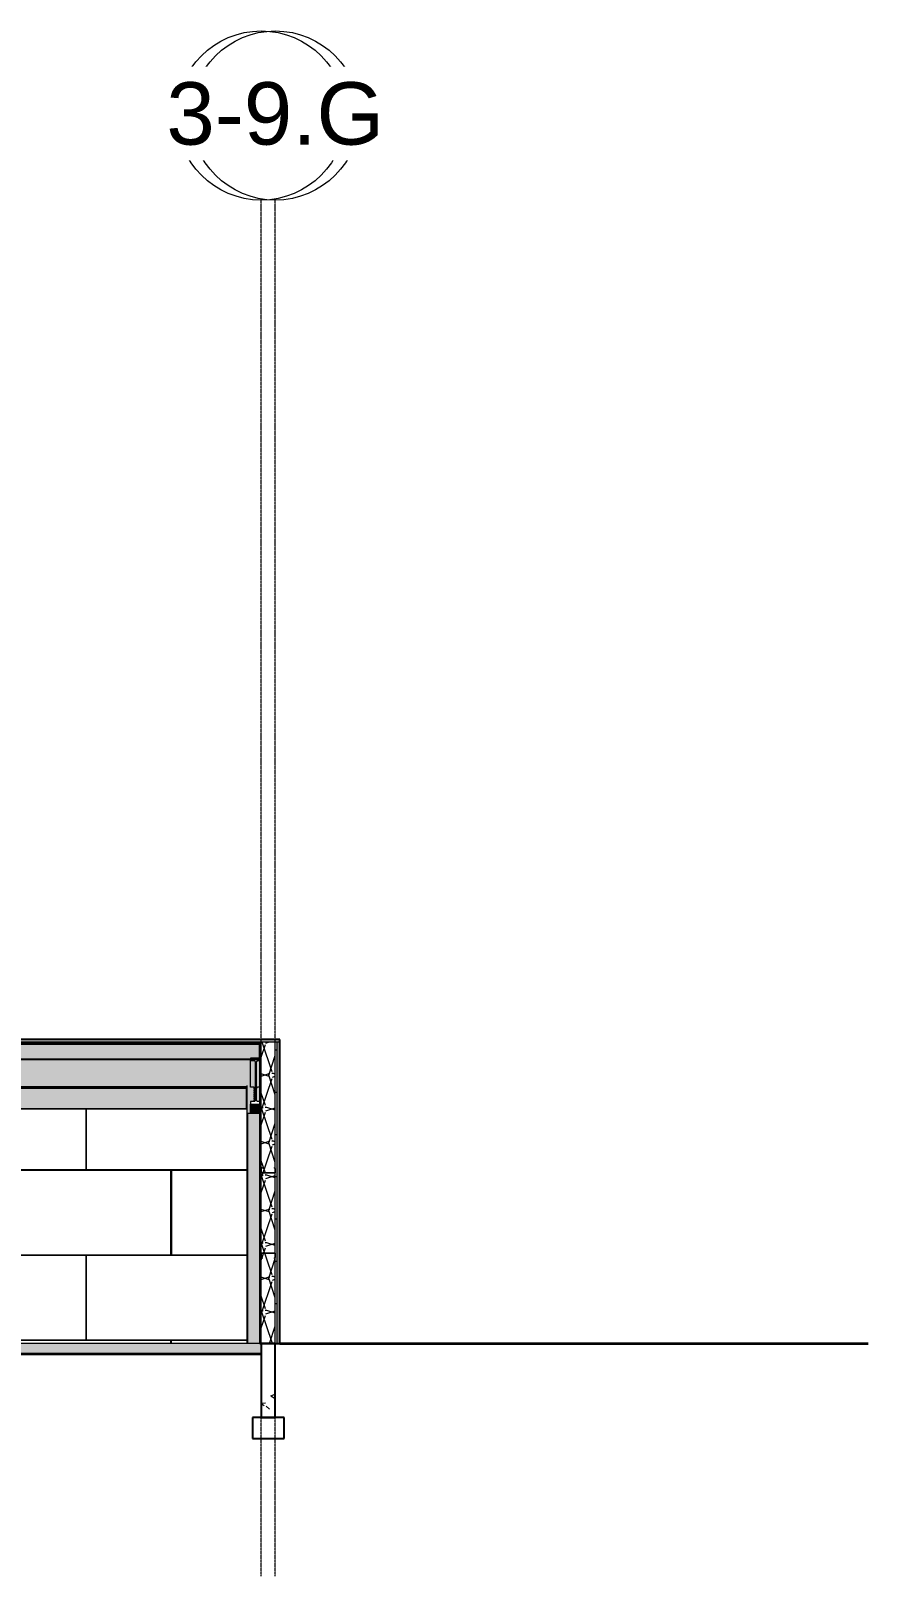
# Model space of a CAD drawing. Header units: inches. Extents: x -23034 to -8448, y -290 to 853.
# Drawn here: x -21030 to -20555, y -132 to 745 of the extents above; entities that cross this region are included whole.
import ezdxf

# ---------------------------------------------------------------- set-up
doc = ezdxf.new("R2010")
doc.units = ezdxf.units.IN
doc.header["$MEASUREMENT"] = 0
doc.linetypes.add('Grid Line 1_2_', pattern=[0.875, 0.5, -0.125, 0.125, -0.125])
doc.linetypes.add('Hidden 1_8_', pattern=[0.1875, 0.125, -0.0625])
for name, color, linetype, lineweight in [('A-CLNG', 13, 'Continuous', 9), ('A-CLNG-PATT', 13, 'Continuous', 9), ('A-ROOF', 132, 'Continuous', 9), ('A-WALL', 113, 'Continuous', 9), ('A-WALL-PATT', 111, 'Continuous', 25), ('C-BLDG-PADS', 91, 'Continuous', 9), ('C-TOPO', 7, 'Continuous', 9), ('L-SITE-WALL', 31, 'Continuous', 9), ('S-BEAM', 12, 'Continuous', 9), ('S-COLS', 52, 'Continuous', 9), ('S-FNDN', 32, 'Continuous', 9), ('S-GRID', 1, 'Continuous', 9), ('S-GRID-IDEN', 1, 'Continuous', 9)]:
    doc.layers.add(name, color=color, linetype=linetype, lineweight=lineweight)
doc.styles.add('Arial', font='arial.ttf', dxfattribs={"height": 35.407186})
pattern_1 = [(50, (-21811.89, 94.61), (55.0854, -4.8198), [5.76, -63.36]), (355, (-21811.89, 94.61), (-10.6557, 57.7685), [4.608, -50.688]), (100.451, (-21807.3, 94.21), (44.4295, 52.9487), [4.895, -53.848]), (46.184, (-21811.89, 109.97), (81.9644, -12.712), [8.64, -95.04]), (96.636, (-21805.06, 108.91), (71.7815, 74.8124), [7.343, -80.772]), (351.184, (-21811.89, 109.97), (71.782, 74.8124), [6.912, -76.032]), (21, (-21804.21, 106.13), (45.842, -30.9215), [5.76, -63.36]), (326, (-21804.21, 106.13), (18.687, 55.6915), [4.608, -50.688]), (71.451, (-21800.39, 103.553), (64.529, 24.77), [4.895, -53.848]), (37.5, (-21811.89, 94.61), (0.9339, 25.5668), [2.534, -47.539, 2.534, -48.922, -50.88]), (37.5, (-21811.89, 94.61), (0.9339, 25.5668), [-101.53, 2.534, -48.346]), (7.5, (-21811.89, 94.61), (20.20404, 30.2913), [2.534, -26.803, 2.534, -46.387, -19.392]), (7.5, (-21811.89, 94.61), (20.20404, 30.2913), [-78.259, 2.534, -16.858]), (327.5, (-21829.017, 94.61), (40.9978, -1.7324), [2.534, -16.666, 2.534, -57.37, -79.488]), (327.5, (-21829.017, 94.61), (40.9978, -1.7324), [-79.104, 2.534, -76.954]), (317.5, (-21836.697, 94.61), (44.7889, 7.6878), [2.534, -22.426, 2.534, -37.248, -56.448]), (317.5, (-21836.697, 94.61), (44.7889, 7.6878), [-64.742, 2.534, -53.914])]
pattern_2 = [(161.57, (-21810.93, 95.57), (-7.6802237, -0.0009796), [0, -54.643, 6.067, 0]), (18.43, (-21812.85, 95.57), (-7.6802237, 0.0009796), [0, -54.643, 6.067, 0]), (108.43, (-21810.93, 95.57), (3.838295, -19.2013653), [18.211, -42.499]), (71.57, (-21812.85, 95.57), (3.838295, 19.2013653), [18.211, -42.499])]
pattern_3 = [(45, (-21811.89, 94.61), (-19.007, 19.007), []), (45, (-21811.89, 123.41), (-19.007, 19.007), [])]

# ---------------------------------------------------------------- blocks, each defined once
blk = doc.blocks.new('Struct_Sports Complex_2015_rvt-1-Section 15')
at = {"layer": 'A-WALL-PATT', "lineweight": 9}
h = blk.add_hatch(dxfattribs=at)
h.set_pattern_fill('FP_2', color=250, style=0, pattern_type=2)
h.set_pattern_definition(pattern_1)
h.paths.add_polyline_path([(-20899.55, -42), (-20891.55, -42), (-20891.55, 0), (-20899.55, 0), (-20899.55, -1.56)], flags=0)
at = {"layer": 'L-SITE-WALL', "color": 10, "lineweight": 25}
for p, q in [((-20899.55, 0), (-20899.55, -42)), ((-20891.55, 0), (-20899.55, 0)), ((-20891.55, -42), (-20891.55, 0)), ((-20899.55, -42), (-20891.55, -42))]:
    blk.add_line(p, q, dxfattribs=at)
at = {"layer": 'S-FNDN', "color": 10, "lineweight": 25}
for p, q in [((-20886.55, -42), (-20904.55, -42)), ((-20904.55, -42), (-20904.55, -54)), ((-20886.55, -54), (-20886.55, -42)), ((-20904.55, -54), (-20886.55, -54))]:
    blk.add_line(p, q, dxfattribs=at)
blk = doc.blocks.new('W-Wide Flange-Column - B3_B-1169465-Section 15')
at = {"layer": 'S-COLS', "linetype": 'Hidden 1_8_'}
for p, q in [((-20903.71, 145.45), (-20903.71, 137.21)), ((-20903.4, 137.3), (-20903.4, 145.35))]:
    blk.add_line(p, q, dxfattribs=at)
blk = doc.blocks.new('W-Wide Flange - 8_ WIDE-1169469-Section 15')
at = {"layer": 'S-BEAM'}
h = blk.add_hatch(dxfattribs=at)
h.set_pattern_fill('FP_1', color=256, style=0, pattern_type=2)
h.set_pattern_definition(pattern_3)
h.paths.add_polyline_path([(-20899.55, 135.83), (-20899.55, 137.19), (-20901.49, 137.22), (-20901.84, 137.39), (-20902.09, 137.7), (-20902.18, 138.08), (-20902.16, 159.8), (-20901.98, 160.16), (-20901.67, 160.41), (-20901.29, 160.49), (-20899.55, 160.49), (-20899.55, 161.86), (-20905.55, 161.86), (-20905.55, 160.49), (-20903.62, 160.47), (-20903.26, 160.3), (-20903.02, 159.99), (-20902.93, 159.57), (-20902.95, 137.89), (-20903.12, 137.53), (-20903.43, 137.28), (-20903.82, 137.19), (-20905.55, 137.19), (-20905.55, 135.83), (-20903.67, 135.83)], flags=0)
for points in [[(-20903.82, 145.46), (-20903.82, 160.49), (-20905.55, 160.47), (-20905.55, 145.46)], [(-20902.93, 144.57), (-20902.96, 159.82), (-20903.19, 160.23), (-20903.43, 160.41), (-20903.82, 160.49), (-20903.82, 145.46), (-20903.37, 145.34), (-20903.05, 145.02), (-20902.95, 144.74)], [(-20902.18, 144.57), (-20902.06, 145.02), (-20901.73, 145.34), (-20901.29, 145.46), (-20901.29, 160.49), (-20901.73, 160.37), (-20901.98, 160.16), (-20902.16, 159.8), (-20902.18, 159.57), (-20902.18, 144.92)], [(-20901.29, 145.46), (-20900.3, 145.46), (-20900.3, 160.49), (-20901.29, 160.47), (-20901.29, 149.8)], [(-20900.51, 130.45), (-20900.3, 130.45), (-20900.3, 135.83), (-20905.55, 135.83), (-20905.55, 130.45), (-20900.68, 130.45)]]:
    blk.add_hatch(color=256, dxfattribs=at).paths.add_polyline_path(points, flags=0)
at = {"layer": 'S-BEAM', "lineweight": 15}
for p, q in [((-20899.55, 161.86), (-20905.55, 161.86)), ((-20905.55, 161.86), (-20905.55, 160.49)), ((-20905.55, 160.49), (-20903.82, 160.49)), ((-20902.93, 159.6), (-20902.93, 138.08)), ((-20902.18, 138.08), (-20902.18, 159.6)), ((-20901.29, 160.49), (-20899.55, 160.49)), ((-20899.55, 160.49), (-20899.55, 161.86)), ((-20903.82, 137.19), (-20905.55, 137.19)), ((-20905.55, 137.19), (-20905.55, 135.83)), ((-20905.55, 135.83), (-20899.55, 135.83)), ((-20899.55, 137.19), (-20901.29, 137.19)), ((-20899.55, 135.83), (-20899.55, 137.19))]:
    blk.add_line(p, q, dxfattribs=at)
at = {"layer": 'S-BEAM'}
for p, q in [((-20905.55, 145.46), (-20905.55, 160.49)), ((-20903.82, 145.46), (-20905.55, 145.46)), ((-20900.3, 145.46), (-20901.29, 145.46)), ((-20905.55, 130.45), (-20905.55, 135.83))]:
    blk.add_line(p, q, dxfattribs=at)
at = {"layer": 'S-BEAM', "lineweight": 15, "flags": 128}
for points in [[(-20903.82, 160.49), (-20903.62, 160.47), (-20903.43, 160.41), (-20903.26, 160.3), (-20903.12, 160.16), (-20903.02, 159.99), (-20902.95, 159.8), (-20902.93, 159.6)], [(-20902.18, 159.6), (-20902.16, 159.8), (-20902.09, 159.99), (-20901.98, 160.16), (-20901.84, 160.3), (-20901.67, 160.41), (-20901.49, 160.47), (-20901.29, 160.49)], [(-20902.93, 138.08), (-20902.95, 137.89), (-20903.02, 137.7), (-20903.12, 137.53), (-20903.26, 137.39), (-20903.43, 137.28), (-20903.62, 137.22), (-20903.82, 137.19)], [(-20901.29, 137.19), (-20901.49, 137.22), (-20901.67, 137.28), (-20901.84, 137.39), (-20901.98, 137.53), (-20902.09, 137.7), (-20902.16, 137.89), (-20902.18, 138.08)]]:
    blk.add_lwpolyline(points, dxfattribs=at)
at = {"layer": 'S-BEAM'}
for centre, start_param, end_param in [((-20903.82, 144.57), 0, 1.570796), ((-20901.29, 144.57), 1.570796, 3.141593)]:
    blk.add_ellipse(centre, major_axis=(0.89, 0), ratio=0.999133, start_param=start_param, end_param=end_param, dxfattribs=at)
blk = doc.blocks.new('W-Wide Flange - W12X19-1098423-Section 15')
at = {"layer": 'S-BEAM'}
h = blk.add_hatch(color=256, dxfattribs=at)
h.paths.add_polyline_path([(-21833.28, 144.7), (-21632.3, 144.7), (-21632.3, 145.05), (-21861.55, 145.05), (-21861.55, 144.7), (-21852.65, 144.7)], flags=0)
h.paths.add_polyline_path([(-22530.49, 144.7), (-22474.24, 144.7), (-22474.55, 145.05), (-22537.05, 145.05), (-22537.05, 144.7)], flags=0)
h.paths.add_polyline_path([(-20908.05, 144.7), (-20908.05, 145.05), (-21137.8, 145.05), (-21137.8, 144.7), (-20923.04, 144.7)], flags=0)
h.paths.add_polyline_path([(-22375.93, 144.7), (-22356.05, 144.7), (-22356.05, 145.05), (-22376.64, 144.98), (-22376.24, 144.7)], flags=0)
h.paths.add_polyline_path([(-21149.8, 144.7), (-21149.8, 145.05), (-21379.05, 145.05), (-21379.05, 144.7), (-21155.44, 144.7)], flags=0)
h.paths.add_polyline_path([(-22344.05, 144.7), (-22114.8, 144.7), (-22114.8, 145.05), (-22344.05, 145.05), (-22344.05, 144.92)], flags=0)
h.paths.add_polyline_path([(-21391.05, 144.7), (-21391.05, 145.05), (-21408.49, 145.05), (-21408.49, 144.7), (-21407.21, 144.7)], flags=0)
h.paths.add_polyline_path([(-21413.24, 144.7), (-21413.24, 145.05), (-21620.3, 145.05), (-21620.24, 144.7), (-21445.94, 144.7)], flags=0)
h.paths.add_polyline_path([(-22102.8, 144.7), (-21873.55, 144.7), (-21873.55, 145.05), (-22102.8, 145.05)], flags=0)
h = blk.add_hatch(color=256, dxfattribs=at)
h.paths.add_polyline_path([(-21852.65, 144.18), (-21632.3, 144.23), (-21632.3, 144.7), (-21861.55, 144.63), (-21861.55, 144.18)], flags=0)
h.paths.add_polyline_path([(-22530.49, 144.18), (-22473.83, 144.18), (-22474.33, 144.7), (-22537.05, 144.62), (-22537.05, 144.18)], flags=0)
h.paths.add_polyline_path([(-20908.05, 144.18), (-20908.05, 144.7), (-21137.8, 144.63), (-21137.8, 144.18), (-20923.04, 144.18)], flags=0)
h.paths.add_polyline_path([(-22375.73, 144.18), (-22356.05, 144.18), (-22356.05, 144.7), (-22376.25, 144.63), (-22375.93, 144.27), (-22375.84, 144.18)], flags=0)
h.paths.add_polyline_path([(-22344.05, 144.18), (-22114.8, 144.26), (-22114.8, 144.7), (-22344.05, 144.63), (-22344.05, 144.28)], flags=0)
h.paths.add_polyline_path([(-22102.8, 144.18), (-21873.55, 144.25), (-21873.55, 144.7), (-22102.8, 144.63), (-22102.8, 144.26)], flags=0)
h.paths.add_polyline_path([(-21149.8, 144.18), (-21149.8, 144.7), (-21379.05, 144.63), (-21379.05, 144.18), (-21155.44, 144.18)], flags=0)
h.paths.add_polyline_path([(-21620.3, 144.18), (-21413.24, 144.21), (-21413.24, 144.7), (-21620.3, 144.63), (-21620.3, 144.23)], flags=0)
h.paths.add_polyline_path([(-21408.49, 144.18), (-21391.05, 144.21), (-21391.05, 144.7), (-21408.49, 144.63), (-21408.49, 144.21)], flags=0)
h = blk.add_hatch(color=256, dxfattribs=at)
h.paths.add_polyline_path([(-21368.47, 133.73), (-21149.8, 133.73), (-21149.8, 144.18), (-21379.05, 144.18), (-21379.05, 133.73)], flags=0)
h.paths.add_polyline_path([(-21632.3, 133.73), (-21632.3, 144.18), (-21861.55, 144.18), (-21861.55, 133.73), (-21639.61, 133.73)], flags=0)
h.paths.add_polyline_path([(-20908.05, 133.73), (-20908.05, 144.18), (-21137.8, 144.18), (-21137.8, 133.73), (-20942.4, 133.73)], flags=0)
h.paths.add_polyline_path([(-21600.88, 133.73), (-21413.24, 133.73), (-21413.24, 144.18), (-21620.3, 144.18), (-21620.3, 133.73)], flags=0)
h.paths.add_polyline_path([(-21408.49, 133.73), (-21391.05, 133.73), (-21391.05, 144.18), (-21408.49, 144.18), (-21408.49, 135.15)], flags=0)
h.paths.add_polyline_path([(-22259.35, 133.73), (-22114.8, 133.73), (-22114.8, 144.18), (-22344.05, 144.18), (-22344.05, 133.73), (-22298.08, 133.73)], flags=0)
h.paths.add_polyline_path([(-22537.05, 133.73), (-22460.37, 133.73), (-22463.42, 135.15), (-22466.4, 136.95), (-22469.44, 139.33), (-22472.39, 142.34), (-22473.83, 144.18), (-22537.05, 144.18), (-22537.05, 135.15)], flags=0)
h.paths.add_polyline_path([(-22102.8, 133.73), (-21873.55, 133.73), (-21873.55, 144.18), (-22102.8, 144.18), (-22102.8, 135.15)], flags=0)
h.paths.add_polyline_path([(-22374.42, 133.73), (-22356.05, 133.73), (-22356.05, 144.18), (-22375.87, 144.18), (-22374.98, 142.76), (-22374.39, 141.07), (-22374.19, 139.29), (-22374.42, 137.37), (-22375.1, 135.57), (-22376.2, 133.98), (-22376.38, 133.73), (-22375.55, 133.73)], flags=0)
h = blk.add_hatch(color=256, dxfattribs=at)
h.paths.add_polyline_path([(-20908.05, 133.2), (-20908.05, 133.73), (-21137.8, 133.73), (-21137.8, 133.2), (-20942.4, 133.2)], flags=0)
h.paths.add_polyline_path([(-22459.28, 133.2), (-22459.27, 133.27), (-22460.07, 133.59), (-22460.37, 133.73), (-22537.05, 133.71), (-22537.05, 133.2), (-22459.57, 133.2)], flags=0)
h.paths.add_polyline_path([(-21639.61, 133.2), (-21632.3, 133.27), (-21632.3, 133.73), (-21861.55, 133.66), (-21861.55, 133.2), (-21678.34, 133.2)], flags=0)
h.paths.add_polyline_path([(-21620.3, 133.2), (-21413.24, 133.27), (-21413.24, 133.73), (-21620.3, 133.64), (-21620.3, 133.21)], flags=0)
h.paths.add_polyline_path([(-22375.55, 133.2), (-22356.05, 133.27), (-22356.05, 133.73), (-22376.52, 133.7), (-22377.03, 133.2), (-22376.2, 133.2)], flags=0)
h.paths.add_polyline_path([(-22344.05, 133.2), (-22114.8, 133.27), (-22114.8, 133.73), (-22344.05, 133.7), (-22344.05, 133.22)], flags=0)
h.paths.add_polyline_path([(-21149.8, 133.2), (-21149.8, 133.73), (-21379.05, 133.73), (-21379.05, 133.2), (-21174.8, 133.2)], flags=0)
h.paths.add_polyline_path([(-21408.49, 133.2), (-21391.05, 133.27), (-21391.05, 133.73), (-21408.49, 133.73), (-21408.49, 133.21)], flags=0)
h.paths.add_polyline_path([(-21873.55, 133.2), (-21873.55, 133.73), (-22102.8, 133.68), (-22102.8, 133.2), (-21910.75, 133.2)], flags=0)
h = blk.add_hatch(color=256, dxfattribs=at)
h.paths.add_polyline_path([(-21809.07, 132.85), (-21632.3, 132.85), (-21632.3, 133.2), (-21861.55, 133.2), (-21861.55, 132.85), (-21813.91, 132.85)], flags=0)
h.paths.add_polyline_path([(-20908.05, 132.85), (-20908.05, 133.2), (-21137.8, 133.2), (-21137.8, 132.85), (-20942.4, 132.85)], flags=0)
h.paths.add_polyline_path([(-22530.49, 132.85), (-22457.92, 132.85), (-22459.28, 133.2), (-22537.05, 133.2), (-22537.05, 132.85)], flags=0)
h.paths.add_polyline_path([(-22377.47, 132.85), (-22356.05, 132.85), (-22356.05, 133.2), (-22377.03, 133.2), (-22377.45, 132.88)], flags=0)
h.paths.add_polyline_path([(-21149.8, 132.85), (-21149.8, 133.2), (-21379.05, 133.2), (-21379.05, 132.85), (-21174.8, 132.85)], flags=0)
h.paths.add_polyline_path([(-22344.05, 132.85), (-22114.8, 132.85), (-22114.8, 133.2), (-22344.05, 133.2)], flags=0)
h.paths.add_polyline_path([(-21391.05, 132.85), (-21391.05, 133.2), (-21408.49, 133.2), (-21408.49, 132.85), (-21407.21, 132.85)], flags=0)
h.paths.add_polyline_path([(-21413.24, 132.85), (-21413.24, 133.2), (-21620.3, 133.2), (-21620.3, 132.85), (-21445.94, 132.85)], flags=0)
h.paths.add_polyline_path([(-22102.8, 132.85), (-21873.55, 132.85), (-21873.55, 133.2), (-22102.8, 133.2)], flags=0)
for p, q in [((-20908.05, 145.05), (-21137.8, 145.05)), ((-20908.05, 144.7), (-21137.8, 144.7)), ((-20908.05, 145.05), (-20908.05, 144.7)), ((-20908.05, 144.7), (-20908.05, 144.18)), ((-20908.05, 144.18), (-20908.05, 133.73)), ((-21137.8, 133.2), (-20908.05, 133.2)), ((-20908.05, 132.85), (-21137.8, 132.85)), ((-20908.05, 133.73), (-20908.05, 133.2)), ((-20908.05, 133.2), (-20908.05, 132.85))]:
    blk.add_line(p, q, dxfattribs=at)
blk = doc.blocks.new('Girt_C - 8_D-1076703-Section 15')
at = {"layer": 'S-BEAM'}
h = blk.add_hatch(dxfattribs=at)
h.set_pattern_fill('FP_1', color=256, style=0, pattern_type=2)
h.set_pattern_definition(pattern_3)
h.paths.add_polyline_path([(-20892.13, 48.27), (-20891.55, 48.75), (-20891.55, 51.12), (-20891.66, 51.12), (-20891.66, 48.8), (-20892.2, 48.35)], flags=0)
h.paths.add_polyline_path([(-20898.98, 48.27), (-20898.91, 48.35), (-20899.44, 48.8), (-20899.44, 51.12), (-20899.55, 51.12), (-20899.55, 48.75)], flags=0)
h.paths.add_polyline_path([(-20891.74, 51.2), (-20891.74, 51.3), (-20899.37, 51.3), (-20899.37, 51.2), (-20893.99, 51.2)], flags=0)
at = {"layer": 'S-BEAM', "lineweight": 15}
for p, q in [((-20899.55, 51.12), (-20899.55, 48.75)), ((-20899.55, 48.75), (-20898.98, 48.27)), ((-20899.44, 48.8), (-20899.44, 51.12)), ((-20898.91, 48.35), (-20899.44, 48.8)), ((-20891.74, 51.3), (-20899.37, 51.3)), ((-20899.37, 51.2), (-20891.74, 51.2)), ((-20898.98, 48.27), (-20898.91, 48.35)), ((-20891.66, 48.8), (-20892.2, 48.35)), ((-20892.2, 48.35), (-20892.13, 48.27)), ((-20892.13, 48.27), (-20891.55, 48.75)), ((-20891.66, 51.12), (-20891.66, 48.8)), ((-20891.55, 48.75), (-20891.55, 51.12))]:
    blk.add_line(p, q, dxfattribs=at)
for centre, radius, start, end in [((-20899.37, 51.12), 0.188, 90, 180), ((-20899.37, 51.12), 0.0782, 90, 177.87728), ((-20891.74, 51.12), 0.188, 0, 90), ((-20891.74, 51.12), 0.0782, 3.04236, 90)]:
    blk.add_arc(centre, radius, start, end, dxfattribs=at)
blk = doc.blocks.new('Girt_C - 8_D-1116926-Section 15')
at = {"layer": 'S-BEAM'}
h = blk.add_hatch(dxfattribs=at)
h.set_pattern_fill('FP_1', color=256, style=0, pattern_type=2)
h.set_pattern_definition(pattern_3)
h.paths.add_polyline_path([(-20891.74, 96.7), (-20891.74, 96.8), (-20899.37, 96.8), (-20899.37, 96.7), (-20893.99, 96.7)], flags=0)
h.paths.add_polyline_path([(-20899.44, 96.88), (-20899.44, 99.2), (-20898.91, 99.65), (-20898.98, 99.73), (-20899.55, 99.25), (-20899.55, 96.88)], flags=0)
h.paths.add_polyline_path([(-20891.66, 96.88), (-20891.55, 96.88), (-20891.55, 99.25), (-20892.13, 99.73), (-20892.2, 99.65), (-20891.66, 99.2)], flags=0)
at = {"layer": 'S-BEAM', "lineweight": 15}
for p, q in [((-20898.98, 99.73), (-20899.55, 99.25)), ((-20899.55, 99.25), (-20899.55, 96.88)), ((-20899.44, 99.2), (-20898.91, 99.65)), ((-20899.44, 96.88), (-20899.44, 99.2)), ((-20891.74, 96.8), (-20899.37, 96.8)), ((-20899.37, 96.7), (-20891.74, 96.7)), ((-20898.91, 99.65), (-20898.98, 99.73)), ((-20892.13, 99.73), (-20892.2, 99.65)), ((-20892.2, 99.65), (-20891.66, 99.2)), ((-20891.55, 99.25), (-20892.13, 99.73)), ((-20891.66, 99.2), (-20891.66, 96.88)), ((-20891.55, 96.88), (-20891.55, 99.25))]:
    blk.add_line(p, q, dxfattribs=at)
for centre, radius, start, end in [((-20899.37, 96.88), 0.188, 180, 270), ((-20899.37, 96.88), 0.0782, 183.04236, 270), ((-20891.74, 96.88), 0.0782, 270, 357.87728), ((-20891.74, 96.88), 0.188, 270, 0)]:
    blk.add_arc(centre, radius, start, end, dxfattribs=at)
blk = doc.blocks.new('Grid - Grid Head - Circle-14747-Section 15')
at = {"layer": 'S-GRID-IDEN'}
blk.add_circle((-21143.8, 696.66), 48, dxfattribs=at)

msp = doc.modelspace()

# ---------------------------------------------------------------- hatches: boundary and pattern name
at = {"layer": 'A-CLNG-PATT'}
h = msp.add_hatch(dxfattribs=at)
h.set_pattern_fill('FP_4', color=256, style=0, pattern_type=2)
h.set_pattern_definition(pattern_2)
h.paths.add_polyline_path([(-21867.17051, 161.35512), (-20900.30281, 161.35512), (-20900.30281, 169.8625), (-22786.55281, 169.8625), (-22786.55281, 161.35512), (-21872.01223, 161.35512)], flags=0)
at = {"layer": 'A-CLNG-PATT', "lineweight": 5}
h = msp.add_hatch(color=256, dxfattribs=at)
h.paths.add_polyline_path([(-22026.94723, 145.4935), (-21873.55281, 145.4935), (-21873.55281, 146.5), (-21870.55281, 146.5), (-21870.55281, 161.35512), (-22105.80281, 161.35512), (-22105.80281, 146.5), (-22102.80281, 146.5), (-22102.80281, 145.4935), (-22065.68098, 145.4935)], flags=0)
h.paths.add_polyline_path([(-21804.253, 145.4935), (-21804.253, 145.5), (-21632.30281, 145.5), (-21632.30281, 146.5), (-21629.30281, 146.5), (-21629.30281, 161.35512), (-21864.55281, 161.35512), (-21864.55281, 146.5), (-21861.55281, 146.5), (-21861.55281, 145.4935), (-21813.9116, 145.4935)], flags=0)
h.paths.add_polyline_path([(-22334.55281, 145.4935), (-22114.80281, 145.4935), (-22114.80281, 146.5), (-22111.80281, 146.5), (-22111.80281, 161.35512), (-22347.05281, 161.35512), (-22347.05281, 146.5), (-22344.05281, 146.5), (-22344.05281, 145.5), (-22334.55281, 145.5)], flags=0)
h.paths.add_polyline_path([(-21174.80473, 145.4935), (-21149.80281, 145.4935), (-21149.80281, 146.5), (-21146.80281, 146.5), (-21146.80281, 161.35512), (-21382.05281, 161.35512), (-21382.05281, 146.5), (-21379.05281, 146.5), (-21379.05281, 145.5), (-21180.11531, 145.4935)], flags=0)
h.paths.add_polyline_path([(-22375.55098, 145.5), (-22356.05281, 145.5), (-22356.05281, 146.5), (-22353.05281, 146.5), (-22353.05281, 161.35512), (-22540.05281, 161.35512), (-22540.05281, 146.5), (-22537.05281, 146.5), (-22537.05281, 145.5), (-22474.79171, 145.5), (-22476.63208, 148.58883), (-22478.13967, 151.93854), (-22479.28929, 155.6278), (-22480.01857, 159.96997), (-22479.98583, 160.674), (-22479.08419, 160.80824), (-22476.114, 160.93199), (-22471.24698, 160.97802), (-22466.31606, 160.87895), (-22464.05727, 160.68426), (-22463.98375, 160.59524), (-22463.90871, 160.25612), (-22463.04068, 157.35562), (-22462.07555, 155.2859), (-22460.255, 152.78044), (-22458.50375, 151.02919), (-22455.77195, 149.22096), (-22453.69147, 148.25081), (-22450.9098, 147.5213), (-22447.29393, 147.2859), (-22447.11957, 147.2859), (-22447.88033, 148.58883), (-22449.38791, 151.93854), (-22450.53753, 155.6278), (-22451.23408, 159.8603), (-22450.22299, 160.01696), (-22447.50661, 160.13016), (-22442.49523, 160.1814), (-22437.3631, 160.07893), (-22435.18715, 159.908), (-22435.04051, 159.82154), (-22434.34535, 157.47661), (-22433.3238, 155.2859), (-22431.47207, 152.74926), (-22429.752, 151.02919), (-22427.07337, 149.24576), (-22424.93972, 148.25081), (-22421.93786, 147.50203), (-22418.55653, 147.2859), (-22381.22434, 147.22757), (-22379.06338, 146.61465), (-22378.71757, 146.49365), (-22377.16017, 145.5), (-22375.93398, 145.5)], flags=0)
h.paths.add_polyline_path([(-21058.60348, 145.5), (-20907.55281, 145.5), (-20907.55281, 146.30165), (-20905.55281, 146.30165), (-20905.55281, 161.35512), (-21140.80281, 161.35512), (-21140.80281, 146.5), (-21137.80281, 146.5), (-21137.80281, 145.5), (-21097.33723, 145.5)], flags=0)
h.paths.add_polyline_path([(-21413.24031, 145.5), (-21413.24031, 161.35512), (-21623.30281, 161.35512), (-21623.30281, 146.5), (-21620.30281, 146.5), (-21620.24285, 145.5), (-21445.94098, 145.5)], flags=0)
h.paths.add_polyline_path([(-21408.49031, 145.5), (-21391.05281, 145.5), (-21391.05281, 146.5), (-21388.05281, 146.5), (-21388.05281, 161.35512), (-21408.49031, 161.35512), (-21408.49031, 154.68393)], flags=0)
h.paths.add_polyline_path([(-22699.94613, 150.20269), (-22546.05281, 150.28082), (-22546.05281, 161.35512), (-22780.30281, 161.35512), (-22780.30281, 150.20269), (-22704.78785, 150.20269)], flags=0)
h.paths.add_polyline_path([(-22786.30281, 150.20269), (-22786.30281, 161.35512), (-22786.55281, 161.35512), (-22786.55281, 150.20269)], flags=0)
at = {"layer": 'A-ROOF', "lineweight": 5}
h = msp.add_hatch(color=256, dxfattribs=at)
h.paths.add_polyline_path([(-22806.46395, 151.35156), (-22799.05281, 151.35156), (-22799.05281, 154.97656), (-22808.30281, 154.97656), (-22808.30281, 151.35156)], flags=0)
h.paths.add_polyline_path([(-20923.03535, 169.8625), (-20900.30281, 169.8625), (-20900.30281, 170.86337), (-21408.49031, 170.86337), (-21408.49031, 169.8625), (-20942.40223, 169.8625)], flags=0)
h.paths.add_polyline_path([(-22786.55281, 169.8625), (-21413.24031, 169.8625), (-21413.24031, 170.86337), (-22786.55281, 170.86337)], flags=0)
at = {"layer": 'A-ROOF'}
msp.add_hatch(color=256, dxfattribs=at).paths.add_polyline_path([(-20890.55281, 170.86337), (-20889.05281, 170.86337), (-20889.05281, 172.36467), (-22786.55281, 172.36467), (-22786.55281, 170.86337), (-20891.55281, 170.86337)], flags=0)
at = {"layer": 'A-WALL-PATT', "lineweight": 9}
h = msp.add_hatch(dxfattribs=at)
h.set_pattern_fill('FP_4', color=256, style=0, pattern_type=2)
h.set_pattern_definition(pattern_2)
h.paths.add_polyline_path([(-20891.55281, 0), (-20891.55281, 170.86337), (-20899.55281, 170.86337), (-20899.55281, 0)], flags=0)
h = msp.add_hatch(dxfattribs=at)
h.set_pattern_fill('FP_3', color=256, style=0, pattern_type=2)
h.set_pattern_definition([(0, (-21811.89, 94.61), (0, 24), []), (90, (-21811.89, 94.61), (-24, 1e-15), [])])
h.paths.add_polyline_path([(-20890.55281, 0), (-20890.55281, 170.86337), (-20891.55281, 170.86337), (-20891.55281, 0)], flags=0)
h = msp.add_hatch(dxfattribs=at)
h.set_pattern_fill('FP_8', color=256, style=0, pattern_type=2)
h.set_pattern_definition([(90, (-20950.93, -46.5), (-193, -193), [48, -145]), (180, (-20950.93, -46.5), (-2e-14, -193), [96.25, -96.75]), (270, (-21047.18, 1.5), (-193, -193), [48, -145]), (180, (-20950.93, 1.5), (-2e-14, -193), [96.25, -96.75]), (270, (-21047.43, 1.5), (-193, -193), [48, -145]), (180, (-21047.43, 1.5), (-2e-14, -193), [96.25, -96.75]), (90, (-21143.68, -46.5), (-193, -193), [48, -145]), (180, (-21047.43, -46.5), (-2e-14, -193), [96.25, -96.75]), (90, (-20998.93, 1.75), (-193, -193), [48, -145]), (180, (-20950.68, 1.75), (-2e-14, -193), [48.25, -144.75]), (180, (-20950.68, 49.75), (-2e-14, -193), [48.25, -144.75]), (90, (-21095.43, 1.75), (-193, -193), [48, -145]), (180, (-20999.18, 1.75), (-2e-14, -193), [96.25, -96.75]), (270, (-20999.18, 49.75), (-193, -193), [48, -145]), (180, (-20999.18, 49.75), (-2e-14, -193), [96.25, -96.75]), (180, (-21095.68, 1.75), (-2e-14, -193), [48, -145]), (270, (-21095.68, 49.75), (-193, -193), [48, -145]), (180, (-21095.68, 49.75), (-2e-14, -193), [48, -145]), (90, (-20950.93, 50), (-193, -193), [48, -145]), (180, (-20950.93, 50), (-2e-14, -193), [96.25, -96.75]), (270, (-21047.18, 98), (-193, -193), [48, -145]), (180, (-20950.93, 98), (-2e-14, -193), [96.25, -96.75]), (270, (-21047.43, 98), (-193, -193), [48, -145]), (180, (-21047.43, 98), (-2e-14, -193), [96.25, -96.75]), (270, (-21143.68, 98), (-193, -193), [48, -145]), (180, (-21047.43, 50), (-2e-14, -193), [96.25, -96.75]), (90, (-20998.93, 98.25), (-193, -193), [48, -145]), (180, (-20950.68, 98.25), (-2e-14, -193), [48.25, -144.75]), (180, (-20950.68, 146.25), (-2e-14, -193), [48.25, -144.75]), (90, (-21095.43, 98.25), (-193, -193), [48, -145]), (180, (-20999.18, 98.25), (-2e-14, -193), [96.25, -96.75]), (270, (-20999.18, 146.25), (-193, -193), [48, -145]), (180, (-20999.18, 146.25), (-2e-14, -193), [96.25, -96.75]), (180, (-21095.68, 98.25), (-2e-14, -193), [48, -145]), (270, (-21095.68, 146.25), (-193, -193), [48, -145]), (180, (-21095.68, 146.25), (-2e-14, -193), [48, -145])])
h.paths.add_polyline_path([(-21019.86973, 0), (-20907.80281, 0), (-20907.80281, 130.44619), (-20907.55281, 130.44619), (-20907.55281, 145.5), (-21137.80281, 145.5), (-21137.80281, 145.05208), (-20908.05281, 145.05208), (-20908.05281, 132.85208), (-21137.80281, 132.85208), (-21137.80281, 0)], flags=0)
at = {"layer": 'C-BLDG-PADS'}
h = msp.add_hatch(dxfattribs=at)
h.set_pattern_fill('FP_2', color=256, style=0, pattern_type=2)
h.set_pattern_definition(pattern_1)
h.paths.add_polyline_path([(-22790.80281, -6), (-20899.55281, -6), (-20899.55281, 0), (-22790.80281, 0), (-22790.80281, -1.56007)], flags=0)
at = {"layer": 'L-SITE-WALL', "lineweight": 5}
msp.add_hatch(color=256, dxfattribs=at).paths.add_polyline_path([(-20900.30281, 0), (-20899.55281, 0), (-20899.55281, 170.86337), (-20900.30281, 170.86337), (-20900.30281, 37.50093)], flags=0)
at = {"layer": 'L-SITE-WALL'}
msp.add_hatch(color=256, dxfattribs=at).paths.add_polyline_path([(-20889.05281, 0), (-20889.05281, 170.86337), (-20890.55281, 170.86337), (-20890.55281, 0)], flags=0)
at = {"layer": 'S-COLS', "lineweight": 5}
h = msp.add_hatch(color=256, dxfattribs=at)
h.paths.add_polyline_path([(-20907.32558, 130.44619), (-20905.55281, 130.44619), (-20905.55281, 137.19418), (-20903.61977, 137.21651), (-20903.2629, 137.38852), (-20903.01595, 137.69846), (-20902.92781, 138.08495), (-20903.00548, 144.91868), (-20903.18849, 145.20311), (-20903.61977, 145.4375), (-20903.81781, 145.46355), (-20905.55281, 145.46355), (-20905.55281, 146.30165), (-20907.55281, 146.30165), (-20907.55281, 130.44619), (-20907.36922, 130.44619)], flags=0)
h.paths.add_polyline_path([(-20900.30281, 137.19418), (-20900.30281, 145.46355), (-20901.51816, 145.43325), (-20901.91714, 145.20311), (-20902.14748, 144.80447), (-20902.17781, 144.57433), (-20902.1555, 137.88674), (-20901.98364, 137.52956), (-20901.67397, 137.28239), (-20901.28781, 137.19418)], flags=0)
for points in [[(-20907.36922, 0), (-20907.36922, 130.44619), (-20907.80281, 130.44619), (-20907.80281, 0)], [(-20906.85066, 0), (-20906.67781, 0), (-20906.67781, 130.44619), (-20907.36922, 130.44619), (-20907.32558, 0), (-20907.02351, 0)], [(-20903.66848, 0), (-20900.67781, 0), (-20900.67781, 130.44619), (-20906.67781, 130.44619), (-20906.67781, 0)], [(-20900.51496, 0), (-20900.30281, 0), (-20900.33211, 130.44619), (-20900.67781, 130.44619), (-20900.67781, 0)]]:
    msp.add_hatch(color=256, dxfattribs=at).paths.add_polyline_path(points, flags=0)

# ---------------------------------------------------------------- linework, layer by layer
at = {"layer": 'A-CLNG', "lineweight": 25}
for p, q in [((-20900.30281, 169.8625), (-22786.55281, 169.8625)), ((-20900.30281, 161.35512), (-20900.30281, 169.8625)), ((-22786.55281, 161.35512), (-20900.30281, 161.35512))]:
    msp.add_line(p, q, dxfattribs=at)
at = {"layer": 'A-ROOF', "lineweight": 25}
for p, q in [((-20889.05281, 172.36467), (-22786.55281, 172.36467)), ((-21408.49031, 170.86337), (-20900.30281, 170.86337)), ((-20889.05281, 170.86337), (-20889.05281, 172.36467))]:
    msp.add_line(p, q, dxfattribs=at)
at = {"layer": 'A-WALL'}
for p, q in [((-20889.05281, 170.86337), (-20900.30281, 170.86337)), ((-20899.55281, 0), (-20899.55281, 170.86337)), ((-20891.55281, 0), (-20891.55281, 170.86337)), ((-20890.55281, 0), (-20890.55281, 170.86337))]:
    msp.add_line(p, q, dxfattribs=at)
at = {"layer": 'C-BLDG-PADS'}
for p, q in [((-20900.30281, 0), (-22790.80281, 0)), ((-20899.55281, -6), (-20899.55281, 0)), ((-22790.80281, -6), (-20899.55281, -6))]:
    msp.add_line(p, q, dxfattribs=at)
at = {"layer": 'C-TOPO', "lineweight": 35}
for p, q in [((-20889.05281, 0), (-20749.24557, 0)), ((-20749.24557, 0), (-20555.06473, 0)), ((-21020.31468, -6.00628), (-21930.29345, -6.00628)), ((-20899.55281, -6.00628), (-21020.31468, -6.00628))]:
    msp.add_line(p, q, dxfattribs=at)
at = {"layer": 'C-TOPO'}
for p, q in [((-20749.24512, 0), (-20889.05281, 0)), ((-20555.06473, 0), (-20749.24512, 0)), ((-21020.31445, -6.00628), (-21930.29297, -6.00628)), ((-21020.31445, -6.00628), (-20899.55281, -6.00628))]:
    msp.add_line(p, q, dxfattribs=at)
at = {"layer": 'L-SITE-WALL', "lineweight": 25}
for p, q in [((-20900.30281, 170.86337), (-20900.30281, 0)), ((-20889.05281, 0), (-20889.05281, 170.86337)), ((-20900.30281, 0), (-20889.05281, 0))]:
    msp.add_line(p, q, dxfattribs=at)
at = {"layer": 'L-SITE-WALL'}
msp.add_line((-20907.55281, 145.5), (-21137.80281, 145.5), dxfattribs=at)
at = {"layer": 'S-BEAM'}
msp.add_line((-20907.55281, 145.05208), (-20908.05281, 145.05208), dxfattribs=at)
at = {"layer": 'S-COLS'}
for p, q in [((-20907.55281, 130.44619), (-20907.55281, 146.30165)), ((-20907.80281, 130.44619), (-20907.80281, 0)), ((-20907.36922, 130.44619), (-20907.80281, 130.44619)), ((-20907.36922, 130.44619), (-20907.36922, 0)), ((-20906.67781, 130.44619), (-20907.36922, 130.44619)), ((-20900.67781, 130.44619), (-20906.67781, 130.44619)), ((-20900.33211, 130.44619), (-20900.67781, 130.44619))]:
    msp.add_line(p, q, dxfattribs=at)
at = {"layer": 'S-GRID', "linetype": 'Grid Line 1_2_'}
for p, q in [((-20899.55281, -132), (-20899.55281, 648.65882)), ((-20891.55281, -132), (-20891.55281, 648.65882))]:
    msp.add_line(p, q, dxfattribs=at)

# ---------------------------------------------------------------- block references
at = {"lineweight": 5}
msp.add_blockref('Struct_Sports Complex_2015_rvt-1-Section 15', (0, 0), dxfattribs=at)
at = {"layer": 'S-BEAM'}
for name in ['W-Wide Flange - 8_ WIDE-1169469-Section 15', 'W-Wide Flange - W12X19-1098423-Section 15', 'Girt_C - 8_D-1116926-Section 15', 'Girt_C - 8_D-1076703-Section 15']:
    msp.add_blockref(name, (0, 0), dxfattribs=at)
at = {"layer": 'S-COLS', "linetype": 'Hidden 1_8_'}
msp.add_blockref('W-Wide Flange-Column - B3_B-1169465-Section 15', (0, 0), dxfattribs=at)
at = {"layer": 'S-GRID-IDEN'}
msp.add_blockref('Grid - Grid Head - Circle-14747-Section 15', (244.25, 0), dxfattribs=at)

# ---------------------------------------------------------------- next in the draw order: texts
at = {"layer": 'S-GRID-IDEN', "insert": (-20899.56204, 715.53256), "char_height": 35.407186, "width": 85.104, "attachment_point": 2, "line_spacing_factor": 0.938532, "style": 'Arial', "bg_fill": 3, "box_fill_scale": 1.25, "bg_fill_color": 0, "bg_fill_transparency": 0}
msp.add_mtext('3-9', dxfattribs=at)

# ---------------------------------------------------------------- next in the draw order: block references
at = {"layer": 'S-GRID-IDEN'}
msp.add_blockref('Grid - Grid Head - Circle-14747-Section 15', (252.25, 0), dxfattribs=at)

# ---------------------------------------------------------------- next in the draw order: texts
at = {"layer": 'S-GRID-IDEN', "insert": (-20891.56204, 715.53256), "char_height": 35.407186, "width": 147.312, "attachment_point": 2, "line_spacing_factor": 0.938532, "style": 'Arial', "bg_fill": 3, "box_fill_scale": 1.25, "bg_fill_color": 0, "bg_fill_transparency": 0}
msp.add_mtext('3-9.G', dxfattribs=at)

doc.saveas('drawing.dxf')
